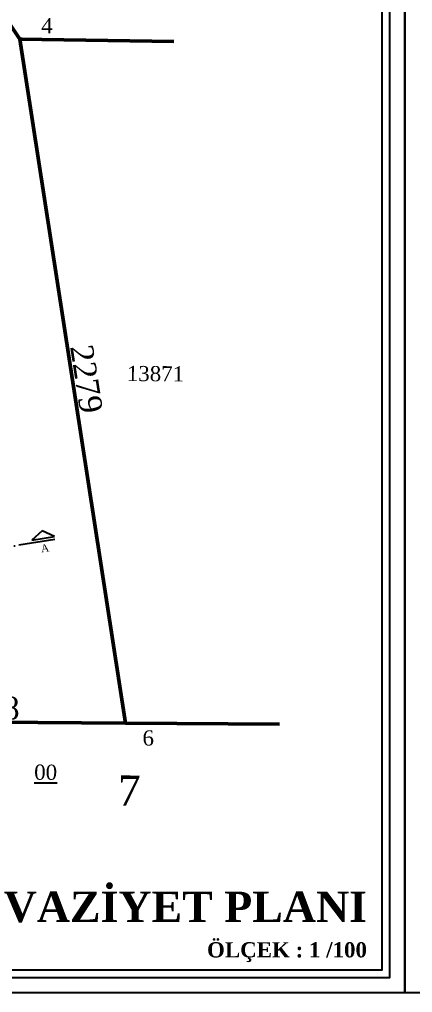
# Model space of a CAD drawing. Header units: metres. Extents: x -5196 to 34307, y 7076 to 19260.
# Drawn here: x 9398 to 10045, y 9174 to 10776 of the extents above; entities that cross this region are included whole.
import ezdxf

# ---------------------------------------------------------------- set-up
doc = ezdxf.new("R2010")
doc.units = ezdxf.units.M
doc.linetypes.add('ACAD_ISO04W100', pattern=[30, 24, -3, 0, -3])
for name, color, linetype, lineweight in [('YLZ-ALAN HESABI', 41, 'Continuous', 35), ('YLZ-DUVAR', 151, 'Continuous', 20), ('YLZ-PARSEL', 65, 'Continuous', 50), ('YLZ-ÖLÇÜ', 251, 'Continuous', 5)]:
    doc.layers.add(name, color=color, linetype=linetype, lineweight=lineweight)
for name, color, linetype in [('YLZ-Kesit Çizgisi', 10, 'Continuous'), ('YLZ-PAFTA', 165, 'Continuous'), ('YLZ-YAZI', 113, 'Continuous'), ('YLZ-YAZI2', 150, 'Continuous')]:
    doc.layers.add(name, color=color, linetype=linetype)
doc.styles.add('ARIAL', font='times.ttf')
doc.dimstyles.new('YLZ - Parsel Cephe Ölçüsü', dxfattribs={"dimscale": 7.5, "dimtxt": 10, "dimasz": 3, "dimexe": 1.25, "dimexo": 1, "dimgap": 1, "dimtad": 1, "dimdec": 0, "dimrnd": 0.01, "dimtxsty": 'ARIAL', "dimblk": 'NONE', "dimcen": 1, "dimsd1": 1, "dimsd2": 1, "dimclrd": 250, "dimclre": 250, "dimclrt": 150, "dimadec": 0, "dimazin": 0, "dimtfac": 1, "dimtdec": 0, "dimtmove": 1, "dimatfit": 3, "dimldrblk": 'NONE', "dimfxl": 0, "dimarcsym": 0})

# ---------------------------------------------------------------- blocks, each defined once
blk = doc.blocks.new('*D1872')
at = {"layer": 'Defpoints', "color": 0, "transparency": 16777216}
for p in [(16476.8, 17936.6), (17048.9, 17076.6), (17048.9, 17076.6)]:
    blk.add_point(p, dxfattribs=at)
at = {"layer": 'YLZ-ÖLÇÜ', "color": 250, "lineweight": -2, "transparency": 16777216}
for p, q in [((16476.8, 17936.6), (16484.6, 17941.8)), ((17048.9, 17076.6), (17056.7, 17081.8))]:
    blk.add_line(p, q, dxfattribs=at)
at = {"layer": 'YLZ-ÖLÇÜ', "color": 150, "transparency": 16777216, "insert": (16800.8, 17531.9), "char_height": 75, "attachment_point": 5, "rotation": 303.6354, "style": 'ARIAL'}
blk.add_mtext('1033', dxfattribs=at)
blk = doc.blocks.new('_None')
blk = doc.blocks.new('*D1873')
at = {"layer": 'Defpoints', "color": 0, "transparency": 16777216}
for p in [(17048.9, 17076.6), (17397, 14823.9), (17397, 14823.9)]:
    blk.add_point(p, dxfattribs=at)
at = {"layer": 'YLZ-ÖLÇÜ', "color": 250, "lineweight": -2, "transparency": 16777216}
for p, q in [((17048.9, 17076.6), (17058.1, 17078.1)), ((17397, 14823.9), (17406.3, 14825.3))]:
    blk.add_line(p, q, dxfattribs=at)
at = {"layer": 'YLZ-ÖLÇÜ', "color": 150, "transparency": 16777216, "insert": (17268.2, 15957.2), "char_height": 75, "attachment_point": 5, "rotation": 278.7848, "style": 'ARIAL'}
blk.add_mtext('2279', dxfattribs=at)
blk = doc.blocks.new('*D1874')
at = {"layer": 'Defpoints', "color": 0, "transparency": 16777216}
for p in [(16529, 14830.7), (17397, 14823.9), (17397, 14823.9)]:
    blk.add_point(p, dxfattribs=at)
at = {"layer": 'YLZ-ÖLÇÜ', "color": 250, "lineweight": -2, "transparency": 16777216}
for p, q in [((16529, 14830.7), (16529, 14840.1)), ((17397, 14823.9), (17397.1, 14833.3))]:
    blk.add_line(p, q, dxfattribs=at)
at = {"layer": 'YLZ-ÖLÇÜ', "color": 150, "transparency": 16777216, "insert": (16963.3, 14873), "char_height": 75, "attachment_point": 5, "rotation": 359.5468, "style": 'ARIAL'}
blk.add_mtext('868', dxfattribs=at)
blk = doc.blocks.new('Bina Yerleşim')
at = {"layer": 'YLZ-Kesit Çizgisi', "linetype": 'ACAD_ISO04W100', "ltscale": 5}
blk.add_line((15755.66, 12321.9), (14475.66, 12321.9), dxfattribs=at)
blk.add_lwpolyline([(15755.66, 12331.9), (15718.16, 12356.9), (15680.66, 12331.9), (15755.66, 12331.9)], dxfattribs=at)
at = {"layer": 'YLZ-Kesit Çizgisi', "linetype": 'ACAD_ISO04W100', "ltscale": 5, "insert": (15705.35, 12311.78), "char_height": 25, "attachment_point": 1, "style": 'ARIAL'}
blk.add_mtext_dynamic_manual_height_columns('A', width=209.7418, gutter_width=12.5, heights=[103.98], dxfattribs=at)
blk = doc.blocks.new('13748 Parsel')
at = {"layer": 'YLZ-PARSEL'}
for p, q in [((17048.9, 17076.6), (17556.1, 17068.5)), ((17397, 14823.9), (17903.6, 14819.9))]:
    blk.add_line(p, q, dxfattribs=at)
blk.add_lwpolyline([(16031.1, 14783.9), (16529, 14830.7), (17397, 14823.9), (17048.9, 17076.6), (16476.8, 17936.6), (15268, 17039.2), (16031.1, 14783.9)], dxfattribs=at)
at = {"layer": 'YLZ-YAZI', "char_height": 50, "attachment_point": 9, "rotation": 359.5468, "style": 'ARIAL'}
for s, insert in [('4', (17156.9, 17095.4)), ('13871', (17589.7, 15948.1)), ('6', (17490.4, 14749.1))]:
    blk.add_mtext_dynamic_manual_height_columns(s, width=192.042, gutter_width=12.5, heights=[122.6], dxfattribs=dict(at, insert=insert))
at = {"layer": 'YLZ-YAZI2', "attachment_point": 9, "rotation": 359.5468, "style": 'ARIAL'}
for s, width, heights, insert, char_height in [('{\\L00}', 562.367, [271.1], (17171.6, 14636), 50), ('7', 818.526, [555.3], (17446.5, 14551), 100)]:
    blk.add_mtext_dynamic_manual_height_columns(s, width=width, gutter_width=12.5, heights=heights, dxfattribs=dict(at, insert=insert, char_height=char_height))
at = {"layer": 'YLZ-ÖLÇÜ'}
for p1, p2, picture, middle in [((16476.8, 17936.6), (17048.9, 17076.6), '*D1872', (16800.8, 17531.9)), ((16529, 14830.7), (17397, 14823.9), '*D1874', (16963.3, 14873))]:
    dim = blk.add_aligned_dim(p1=p1, p2=p2, distance=0, dimstyle='YLZ - Parsel Cephe Ölçüsü', dxfattribs=at)
    dim.commit()
    dim.dimension.update_dxf_attribs({"geometry": picture, "text_midpoint": middle})
dim = blk.add_aligned_dim(p1=(17048.9, 17076.6), p2=(17397, 14823.9), distance=0, text='2279', dimstyle='YLZ - Parsel Cephe Ölçüsü', dxfattribs=at)
dim.commit()
dim.dimension.update_dxf_attribs({"geometry": '*D1873', "text_midpoint": (17268.2, 15957.2)})
blk = doc.blocks.new('Vaziyet Planı')
at = {"layer": 'YLZ-DUVAR'}
blk.add_blockref('13748 Parsel', (-10317, 267.5), dxfattribs=at)
at = {"layer": 'YLZ-ÖLÇÜ', "rotation": 8.784836717160847}
blk.add_blockref('Bina Yerleşim', (-6841.5, 1112), dxfattribs=at)

msp = doc.modelspace()

# ---------------------------------------------------------------- linework, layer by layer
at = {"layer": 'YLZ-PAFTA'}
for points in [[(6282.1, 9173.82), (10032.1, 9173.82), (10032.1, 12173.82), (6282.1, 12173.82)], [(10032.1, 9173.82), (18557.1, 9173.82), (18557.1, 12173.82), (10032.1, 12173.82)], [(6307.1, 9198.82), (10007.1, 9198.82), (10007.1, 12148.82), (6307.1, 12148.82)], [(6319.6, 9211.32), (9994.6, 9211.32), (9994.6, 12136.32), (6319.6, 12136.32)]]:
    msp.add_lwpolyline(points, close=True, dxfattribs=at)

# ---------------------------------------------------------------- block references
at = {"layer": 'YLZ-ALAN HESABI', "xscale": 0.5, "yscale": 0.5, "zscale": 0.5}
msp.add_blockref('Vaziyet Planı', (6032.22, 2071.82), dxfattribs=at)

# ---------------------------------------------------------------- texts
at = {"layer": 'YLZ-YAZI', "insert": (9969.6, 9223.82), "char_height": 50, "width": 1038.4815, "attachment_point": 9, "style": 'ARIAL'}
msp.add_mtext('\\pt350;{\\fTimes New Roman|b1|i0|c162|p18;VAZİYET PLANI \\P\\H0.5x;ÖLÇEK : 1 /100}', dxfattribs=at)

doc.saveas('drawing.dxf')
